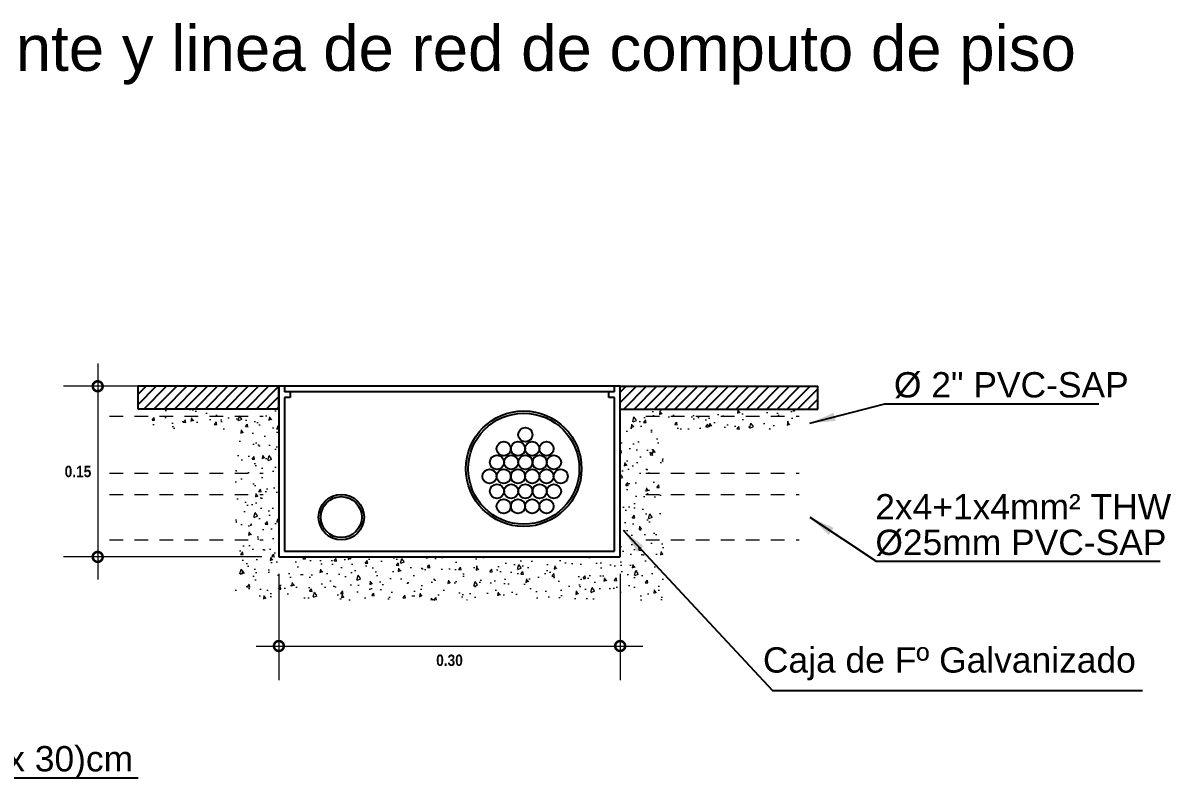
# Model space of a CAD drawing. Header units: millimetres. Extents: x 3354 to 3637, y 1117 to 1358.
# Drawn here: x 3626.84 to 3636.94, y 1351.51 to 1358.15 of the extents above; entities that cross this region are included whole.
import ezdxf

# ---------------------------------------------------------------- set-up
doc = ezdxf.new("R2010")
doc.units = ezdxf.units.MM
doc.linetypes.add('ACAD_ISO02W100', pattern=[15, 12, -3])
for name, color, linetype, lineweight in [('0-Vanos Puertas', 32, 'Continuous', 15), ('CASCO', 252, 'Continuous', 9), ('sombra', 253, 'Continuous', 0), ('TEXTO 1', 255, 'Continuous', 18)]:
    doc.layers.add(name, color=color, linetype=linetype, lineweight=lineweight)
doc.layers.add('texto', color=7, linetype='Continuous', lineweight=9, true_color=0x000000)
doc.styles.add('080', font='cityb___.ttf', dxfattribs={"width": 0.9, "height": 0.1})
doc.styles.add('1', font='arial.ttf')
doc.styles.get("Standard").update_dxf_attribs({"font": 'arial.ttf'})
doc.dimstyles.new('Cotas Generales', dxfattribs={"dimtxt": 3, "dimasz": 0.175, "dimexe": 0.3, "dimexo": 0.15, "dimgap": 0.075, "dimtad": 2, "dimtih": 1, "dimtoh": 1, "dimzin": 1, "dimdsep": 46, "dimtxsty": '080', "dimblk": 'DOTSMALL', "dimcen": 1, "dimdle": 0.2, "dimclrd": 157, "dimclre": 157, "dimclrt": 32, "dimazin": 0, "dimtfac": 1, "dimtmove": 0, "dimatfit": 3, "dimldrblk": 'DOTSMALL', "dimfxl": 0.3, "dimlwd": 9, "dimlwe": 9, "dimarcsym": 0})
doc.dimstyles.new('DIM_50DET', dxfattribs={"dimscale": 0.05, "dimtxt": 1.5, "dimasz": 2, "dimexe": 1, "dimexo": 1, "dimgap": 1, "dimtad": 1, "dimtih": 1, "dimtoh": 1, "dimzin": 0, "dimdsep": 46, "dimtxsty": 'Standard', "dimcen": 1, "dimclrd": 2, "dimclre": 2, "dimclrt": 2, "dimadec": 0, "dimazin": 0, "dimtfac": 1, "dimtofl": 0, "dimtmove": 2, "dimatfit": 3, "dimfxl": 1, "dimtolj": 1, "dimtzin": 0, "dimarcsym": 0})

# ---------------------------------------------------------------- blocks, each defined once
blk = doc.blocks.new('_DOTSMALL')
at = {"color": 0, "linetype": 'ByBlock', "ltscale": 0.01, "const_width": 0.5}
blk.add_lwpolyline([(-0.0625, 0, 1), (0.0625, 0, 1)], format="xyb", close=True, dxfattribs=at)
blk = doc.blocks.new('*D280')
at = {"color": 157, "lineweight": 9, "transparency": 16777216}
for p, q in [((3627.500431422108, 1355.160917668581), (3627.500431422108, 1353.260917668581)), ((3628.942960570575, 1354.960917668581), (3627.200431422108, 1354.960917668581)), ((3628.942960570575, 1353.460917668581), (3627.200431422108, 1353.460917668581))]:
    blk.add_line(p, q, dxfattribs=at)
at = {"layer": 'Defpoints', "color": 0, "transparency": 16777216}
for p in [(3629.092960570575, 1354.960917668581), (3627.500431422108, 1353.460917668581), (3629.092960570575, 1353.460917668581)]:
    blk.add_point(p, dxfattribs=at)
at = {"color": 157, "lineweight": 9, "transparency": 16777216, "xscale": 0.175, "yscale": 0.175, "zscale": 0.175}
for p, rotation in [((3627.500431422108, 1354.960917668581), 90), ((3627.500431422108, 1353.460917668581), 270)]:
    blk.add_blockref('_DOTSMALL', p, dxfattribs=dict(at, rotation=rotation))
at = {"color": 32, "transparency": 16777216, "insert": (3627.327137524224, 1354.210917668582), "char_height": 0.1, "attachment_point": 5, "style": '080'}
blk.add_mtext('0.15', dxfattribs=at)
blk = doc.blocks.new('*D281')
at = {"color": 157, "lineweight": 9, "transparency": 16777216}
for p, q in [((3629.092960570575, 1353.310917668581), (3629.092960570575, 1352.377516096032)), ((3632.092960570575, 1353.310917668581), (3632.092960570575, 1352.377516096032)), ((3628.892960570575, 1352.677516096031), (3632.292960570574, 1352.677516096031))]:
    blk.add_line(p, q, dxfattribs=at)
at = {"layer": 'Defpoints', "color": 0, "transparency": 16777216}
for p in [(3629.092960570575, 1353.460917668581), (3632.092960570575, 1353.460917668581), (3632.092960570575, 1352.677516096031)]:
    blk.add_point(p, dxfattribs=at)
at = {"color": 157, "lineweight": 9, "transparency": 16777216, "xscale": 0.175, "yscale": 0.175, "zscale": 0.175, "rotation": 180}
blk.add_blockref('_DOTSMALL', (3629.092960570575, 1352.677516096031), dxfattribs=at)
at = {"color": 157, "lineweight": 9, "transparency": 16777216, "xscale": 0.175, "yscale": 0.175, "zscale": 0.175}
blk.add_blockref('_DOTSMALL', (3632.092960570575, 1352.677516096031), dxfattribs=at)
at = {"color": 32, "transparency": 16777216, "insert": (3630.592960570575, 1352.551457565521), "char_height": 0.1, "attachment_point": 5, "style": '080'}
blk.add_mtext('0.30', dxfattribs=at)

msp = doc.modelspace()

# ---------------------------------------------------------------- hatches: boundary and pattern name
h = msp.add_hatch()
h.set_pattern_fill('LINE', color=256, scale=0.02, angle=45, style=0)
h.set_pattern_definition([(45, (2686.210970147762, 727.0166966377811), (-0.04490128060534576, 0.04490128060534577), [])])
h.paths.add_polyline_path([(3627.856032687614, 1354.960917668581), (3627.856032687614, 1354.760917668581), (3629.092960570575, 1354.760917668581), (3629.092960570575, 1354.960917668581)])
h.paths.add_polyline_path([(3633.829298617451, 1354.760917668581), (3633.829298617451, 1354.960917668581), (3632.092960570575, 1354.960917668581), (3632.092960570575, 1354.760917668581)])
at = {"layer": '0-Vanos Puertas'}
h = msp.add_hatch(dxfattribs=at)
h.set_pattern_fill('AR-CONC', color=256, scale=0.0015, angle=30, style=0)
h.set_pattern_definition([(80, (2686.210970147762, 727.2166966377812), (0.2486191414500753, 0.1159330222623281), [0.02857499999999994, -0.314324999999999]), (24.99999999999999, (2686.210970147762, 727.2166966377812), (-0.1890742560557575, 0.2217577399648586), [0.02286, -0.25146]), (130.451, (2686.231688331782, 727.2263576904173), (0.05954639314231799, 0.3376901266679121), [0.02428499999999999, -0.2671349999999999]), (76.18419999999999, (2686.172870147761, 727.2826877735496), (0.3836737497187031, 0.1486946946331307), [0.04286249999999987, -0.471487499999999]), (126.6356, (2686.204842913665, 727.2950790185463), (0.122827980103101, 0.4994684012690815), [0.0364275, -0.4007025]), (21.18400000000001, (2686.172870147761, 727.2826877735496), (0.1228287910199982, 0.4994681107629051), [0.03429, -0.37719]), (51, (2686.215390715646, 727.2852399896075), (0.2736526451813223, -0.01913564557351892), [0.02857499999999994, -0.314324999999999]), (356, (2686.215390715646, 727.2852399896075), (-0.05785778476003685, 0.2856187078607094), [0.02286, -0.25146]), (101.4513999999999, (2686.238194987592, 727.283645331967), (0.2157940106031393, 0.266483281976679), [0.024285, -0.267135]), (67.5, (2686.210970147762, 727.2166966377812), (-0.05940406583902926, 0.1121566699611409), [0, -0.248412, 0, -0.25527, 0, -0.2524125]), (37.49999999999999, (2686.210970147762, 727.2166966377812), (0.01166585669575156, 0.180253131020058), [0, -0.145542, 0, -0.242697, 0, -0.09620250000000001]), (357.5000000000001, (2686.13739003138, 727.1742151377811), (0.1804339078876483, 0.09425108963100448), [0, -0.09525, 0, -0.29718, 0, -0.394335]), (347.5, (2686.104394463496, 727.1551651377812), (0.1733555829081272, 0.144126866785459), [0, -0.123825, 0, -0.197358, 0, -0.280035])])
h.paths.add_polyline_path([(3629.092960570575, 1354.760917668581), (3627.947304303525, 1354.760917668581), (3627.947304303525, 1354.581839548267), (3628.713882450261, 1354.581839548267), (3628.713882450261, 1353.081839548267), (3632.472038690888, 1353.081839548267), (3632.472038690888, 1354.581839548267), (3633.632414450481, 1354.581839548267), (3633.632414450481, 1354.760917668581), (3632.092960570575, 1354.760917668581), (3632.092960570575, 1353.460917668581), (3629.092960570575, 1353.460917668581)])

# ---------------------------------------------------------------- linework, layer by layer
for p, q in [((3629.092960570575, 1354.960917668581), (3627.856032687614, 1354.960917668581)), ((3627.856032687614, 1354.760917668581), (3627.856032687614, 1354.960917668581)), ((3629.092960570575, 1354.960917668581), (3629.092960570575, 1353.460917668581)), ((3632.092960570575, 1354.960917668581), (3629.092960570575, 1354.960917668581)), ((3629.092960570575, 1354.760917668581), (3629.092960570575, 1354.960917668581)), ((3629.142960570575, 1354.960917668581), (3629.142960570575, 1354.910917668582)), ((3632.042960570575, 1354.910917668582), (3632.042960570575, 1354.960917668581)), ((3632.092960570575, 1353.460917668581), (3632.092960570575, 1354.960917668581)), ((3632.092960570575, 1354.760917668581), (3632.092960570575, 1354.960917668581)), ((3632.092960570575, 1354.960917668581), (3633.829298617451, 1354.960917668581)), ((3633.829298617451, 1354.760917668581), (3633.829298617451, 1354.960917668581)), ((3632.042960570575, 1354.910917668581), (3629.142960570575, 1354.910917668582)), ((3629.142960570575, 1354.860917668581), (3629.142960570575, 1353.510917668581)), ((3629.192960570575, 1354.860917668581), (3629.142960570575, 1354.860917668581)), ((3629.192960570575, 1354.910917668582), (3629.192960570575, 1354.860917668581)), ((3631.992960570575, 1354.860917668582), (3631.992960570575, 1354.910917668582)), ((3632.042960570575, 1354.860917668581), (3631.992960570575, 1354.860917668581)), ((3632.042960570575, 1353.510917668581), (3632.042960570575, 1354.860917668581)), ((3629.092960570575, 1354.760917668581), (3627.856032687614, 1354.760917668581)), ((3632.092960570575, 1354.760917668581), (3633.829298617451, 1354.760917668581)), ((3629.092960570575, 1353.460917668581), (3632.092960570575, 1353.460917668581)), ((3629.142960570575, 1353.510917668581), (3632.042960570575, 1353.510917668581))]:
    msp.add_line(p, q)
for centre, radius in [((3631.245768584062, 1354.235917668582), 0.508), ((3631.245768584062, 1354.235917668582), 0.488), ((3631.260150449459, 1354.535415687148), 0.0625821890595036), ((3631.069727909218, 1354.411991204582), 0.0625821890595036), ((3631.194892287337, 1354.411991204582), 0.0625821890595036), ((3631.320056665456, 1354.411991204582), 0.0625821890595036), ((3631.445221043576, 1354.411991204582), 0.0625821890595036), ((3631.009821693221, 1354.29198415181), 0.0625821890595036), ((3631.13498607134, 1354.29198415181), 0.0625821890595036), ((3631.260150449459, 1354.29198415181), 0.0625821890595036), ((3631.385314827578, 1354.29198415181), 0.0625821890595036), ((3631.510479205697, 1354.29198415181), 0.0625821890595036), ((3630.944563531099, 1354.168949792967), 0.0625821890595036), ((3631.069727909218, 1354.168949792967), 0.0625821890595036), ((3631.194892287337, 1354.168949792967), 0.0625821890595036), ((3631.320056665456, 1354.168949792967), 0.0625821890595036), ((3631.445221043576, 1354.168949792967), 0.0625821890595036), ((3631.570385421694, 1354.168949792967), 0.0625821890595036), ((3631.009821693221, 1354.038176906369), 0.0625821890595036), ((3631.13498607134, 1354.038176906369), 0.0625821890595036), ((3631.260150449459, 1354.038176906369), 0.0625821890595036), ((3631.385314827578, 1354.038176906369), 0.0625821890595036), ((3631.510479205697, 1354.038176906369), 0.0625821890595036), ((3629.641774926393, 1353.810445885798), 0.2), ((3629.641774926393, 1353.810445885798), 0.18), ((3631.069727909218, 1353.90566771567), 0.0625821890595036), ((3631.194892287337, 1353.90566771567), 0.0625821890595036), ((3631.320056665456, 1353.90566771567), 0.0625821890595036), ((3631.445221043576, 1353.90566771567), 0.0625821890595036)]:
    msp.add_circle(centre, radius)
at = {"layer": 'CASCO', "linetype": 'ACAD_ISO02W100', "ltscale": 0.01}
for p, q in [((3627.604462542386, 1354.698368920795), (3628.953664037691, 1354.698368920795)), ((3632.318756408331, 1354.698368920795), (3633.667957903637, 1354.698368920795)), ((3627.604462542385, 1354.198368920795), (3628.953664037691, 1354.198368920795)), ((3632.318756408331, 1354.198368920795), (3633.667957903637, 1354.198368920795)), ((3627.604462542385, 1354.010445885798), (3628.953664037691, 1354.010445885798)), ((3632.318756408331, 1354.010445885798), (3633.667957903637, 1354.010445885798)), ((3627.604462542385, 1353.610445885798), (3628.953664037692, 1353.610445885798)), ((3632.318756408331, 1353.610445885798), (3633.667957903637, 1353.610445885798))]:
    msp.add_line(p, q, dxfattribs=at)

# ---------------------------------------------------------------- texts
at = {"layer": 'texto', "ltscale": 0.1, "insert": (3626.641330205158, 1357.612817018631), "char_height": 0.4, "width": 21.42661051953124, "attachment_point": 8}
msp.add_mtext('Detalle de Caja de Paso de tomacorriente y linea de red de computo de piso', dxfattribs=at)
at = {"layer": 'TEXTO 1', "style": '1'}
for s, p in [('Ø 2" PVC-SAP', (3634.499672051977, 1354.862430394367)), ('2x4+1x4mm² THW ', (3634.335165532598, 1353.790165449749)), ('Ø25mm PVC-SAP', (3634.336675096558, 1353.477600704999)), ('Caja de Fº Galvanizado', (3633.347918036424, 1352.443613499152)), ('Caja de Fº Galvanizado (30 x 30)cm', (3622.804840630425, 1351.575265477272))]:
    msp.add_text(s, height=0.2227076489369756, dxfattribs=at).set_placement(p)

# ---------------------------------------------------------------- dimensions: what is measured, and where the dimension line sits
dim = msp.add_linear_dim(base=(3627.500431422108, 1353.460917668581), p1=(3629.092960570575, 1354.960917668581), p2=(3629.092960570575, 1353.460917668581), angle=90, dimstyle='Cotas Generales', override={"dimlfac": 0.1, "dimfxl": 0.05})
dim.commit()
dim.dimension.update_dxf_attribs({"geometry": '*D280', "text_midpoint": (3627.327137524224, 1354.210917668582)})
dim = msp.add_linear_dim(base=(3632.092960570575, 1352.677516096031), p1=(3629.092960570575, 1353.460917668581), p2=(3632.092960570575, 1353.460917668581), dimstyle='Cotas Generales', override={"dimlfac": 0.1, "dimfxl": 0.05})
dim.commit()
dim.dimension.update_dxf_attribs({"geometry": '*D281', "text_midpoint": (3630.592960570575, 1352.551457565521)})

# ---------------------------------------------------------------- leaders
at = {"layer": 'sombra', "linetype": 'Continuous', "lineweight": 5, "ltscale": 2}
for points in [[(3633.760406264574, 1354.636009595319), (3634.419222136064, 1354.80646697736), (3636.300725295908, 1354.80646697736)], [(3633.760406264574, 1353.809676443752), (3634.344778272402, 1353.422567334428), (3636.840896283238, 1353.422567334428)], [(3632.118567277997, 1353.69514914688), (3633.433182515253, 1352.286669380453), (3636.685424916175, 1352.286669380453)], [(3622.459351374032, 1352.927781826693), (3622.724390714511, 1351.519302060265), (3627.857122340358, 1351.519302060265)]]:
    msp.add_leader(points, dimstyle='DIM_50DET', override={"dimasz": 4.5, "dimgap": 1, "dimtad": 0}, dxfattribs=at)

doc.saveas('drawing.dxf')
